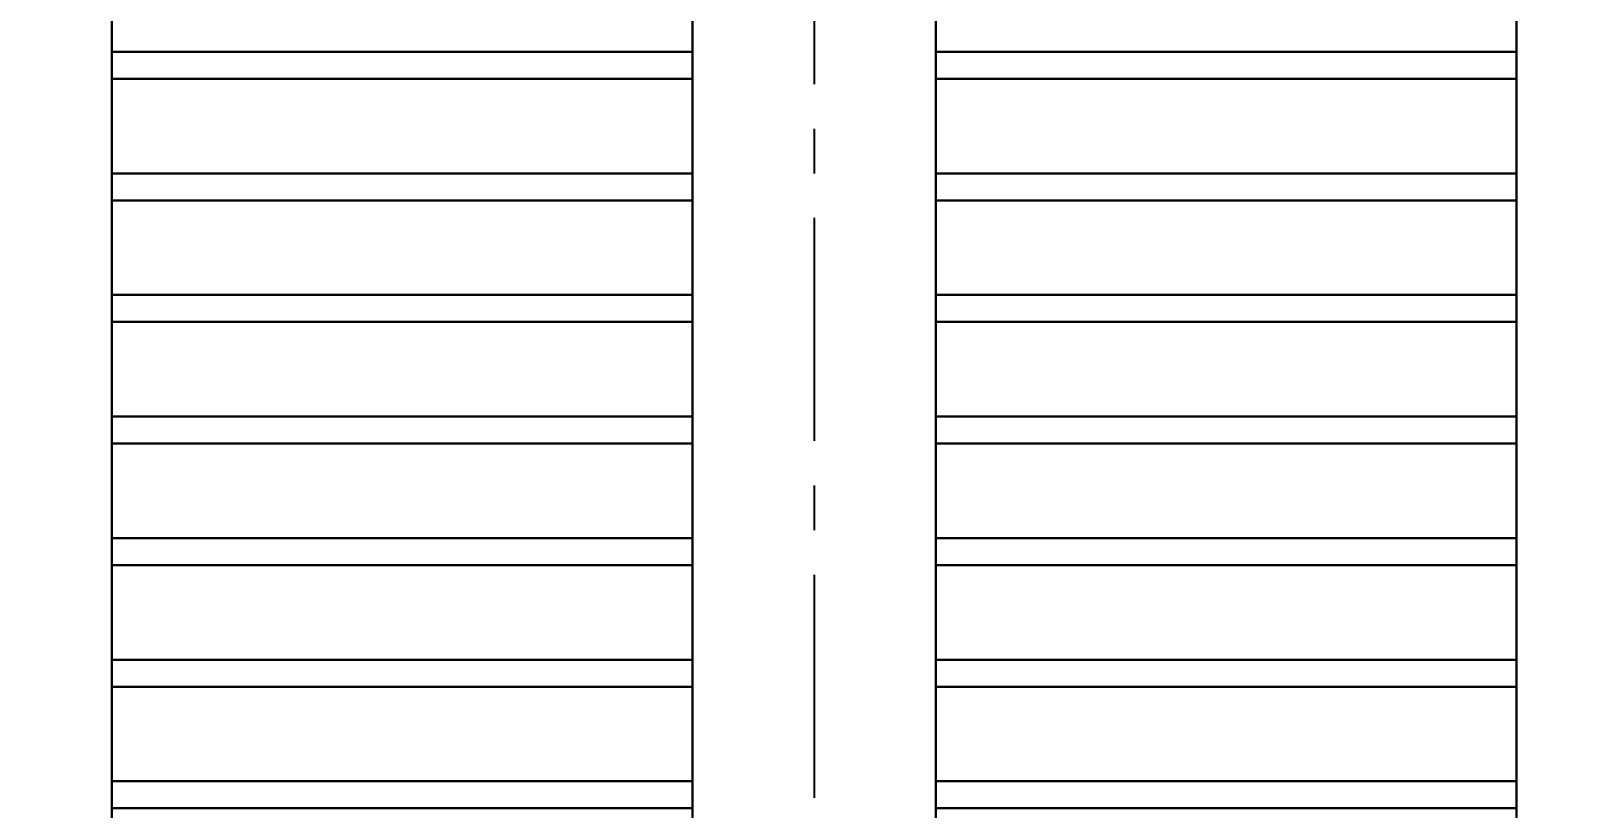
# Model space of a CAD drawing. Header units: millimetres. Extents: x 88585 to 99951, y -167251 to -159927.
# Drawn here: x 90457 to 91026, y -164081 to -163793 of the extents above; entities that cross this region are included whole.
import ezdxf

# ---------------------------------------------------------------- set-up
doc = ezdxf.new("R2010")
doc.units = ezdxf.units.MM
doc.header["$LTSCALE"] = 13
doc.linetypes.add('CENTERX2', pattern=[101.6, 63.5, -12.7, 12.7, -12.7])
doc.layers.add('1', color=4, linetype='Continuous')
doc.layers.add('标注、文本', color=3, linetype='Continuous', lineweight=25)
doc.styles.get("Standard").update_dxf_attribs({"font": 'gbenor.shx', "bigfont": 'gbcbig.shx'})
doc.dimstyles.new('1-15', dxfattribs={"dimscale": 14, "dimtxt": 3.5, "dimasz": 2, "dimexe": 1.5, "dimexo": 0.5, "dimgap": 0.5, "dimtad": 1, "dimtoh": 1, "dimdec": 1, "dimdsep": 46, "dimtxsty": 'Standard', "dimcen": 2.5, "dimclrd": 3, "dimclre": 3, "dimclrt": 3, "dimadec": 0, "dimazin": 2, "dimtfac": 1, "dimtdec": 1, "dimtmove": 0, "dimatfit": 2, "dimfxl": 1, "dimarcsym": 0})

# ---------------------------------------------------------------- blocks, each defined once
blk = doc.blocks.new('A$C43ED4F5E')
at = {"layer": '1', "color": 1, "linetype": 'CENTERX2', "lineweight": -3, "ltscale": 0.1}
blk.add_line((840, 991.39), (840, 0), dxfattribs=at)
blk.add_line((840, 991.39), (840, 0), dxfattribs=at)
blk.add_line((840, 991.39), (840, 0), dxfattribs=at)
blk.add_line((840, 991.39), (840, 0), dxfattribs=at)
at = {"layer": '1', "ltscale": 5}
for p, q in [((795, 33.71), (795, 948.71)), ((795, 33.71), (795, 948.71)), ((885, 33.71), (885, 948.71)), ((885, 33.71), (885, 948.71)), ((580, 103.71), (580, 923.71)), ((580, 103.71), (580, 923.71)), ((1100, 103.71), (1100, 923.71)), ((1100, 103.71), (1100, 923.71)), ((795, 788.71), (580, 788.71)), ((795, 788.71), (580, 788.71)), ((795, 788.71), (580, 788.71)), ((795, 788.71), (580, 788.71)), ((580, 788.71), (795, 788.71)), ((580, 788.71), (795, 788.71)), ((795, 788.71), (580, 788.71)), ((795, 788.71), (580, 788.71)), ((795, 788.71), (580, 788.71)), ((795, 788.71), (580, 788.71)), ((580, 788.71), (795, 788.71)), ((580, 788.71), (795, 788.71)), ((795, 788.71), (580, 788.71)), ((795, 788.71), (580, 788.71)), ((795, 788.71), (580, 788.71)), ((795, 788.71), (580, 788.71)), ((580, 788.71), (795, 788.71)), ((580, 788.71), (795, 788.71)), ((795, 788.71), (580, 788.71)), ((795, 788.71), (580, 788.71)), ((795, 788.71), (580, 788.71)), ((795, 788.71), (580, 788.71)), ((580, 788.71), (795, 788.71)), ((580, 788.71), (795, 788.71)), ((795, 788.71), (580, 788.71)), ((795, 788.71), (580, 788.71)), ((795, 788.71), (580, 788.71)), ((795, 788.71), (580, 788.71)), ((580, 788.71), (795, 788.71)), ((580, 788.71), (795, 788.71)), ((795, 788.71), (580, 788.71)), ((795, 788.71), (580, 788.71)), ((795, 788.71), (580, 788.71)), ((795, 788.71), (580, 788.71)), ((580, 788.71), (795, 788.71)), ((580, 788.71), (795, 788.71)), ((795, 788.71), (580, 788.71)), ((795, 788.71), (580, 788.71)), ((795, 788.71), (580, 788.71)), ((795, 788.71), (580, 788.71)), ((580, 788.71), (795, 788.71)), ((580, 788.71), (795, 788.71)), ((795, 788.71), (580, 788.71)), ((795, 788.71), (580, 788.71)), ((795, 788.71), (580, 788.71)), ((795, 788.71), (580, 788.71)), ((580, 788.71), (795, 788.71)), ((580, 788.71), (795, 788.71)), ((1100, 788.71), (885, 788.71)), ((1100, 788.71), (885, 788.71)), ((1100, 788.71), (885, 788.71)), ((1100, 788.71), (885, 788.71)), ((1100, 788.71), (885, 788.71)), ((1100, 788.71), (885, 788.71)), ((1100, 788.71), (885, 788.71)), ((1100, 788.71), (885, 788.71)), ((1100, 788.71), (885, 788.71)), ((1100, 788.71), (885, 788.71)), ((1100, 788.71), (885, 788.71)), ((1100, 788.71), (885, 788.71)), ((1100, 788.71), (885, 788.71)), ((1100, 788.71), (885, 788.71)), ((1100, 788.71), (885, 788.71)), ((1100, 788.71), (885, 788.71)), ((1100, 788.71), (885, 788.71)), ((1100, 788.71), (885, 788.71)), ((1100, 788.71), (885, 788.71)), ((1100, 788.71), (885, 788.71)), ((1100, 788.71), (885, 788.71)), ((1100, 788.71), (885, 788.71)), ((1100, 788.71), (885, 788.71)), ((1100, 788.71), (885, 788.71)), ((1100, 788.71), (885, 788.71)), ((1100, 788.71), (885, 788.71)), ((1100, 788.71), (885, 788.71)), ((1100, 788.71), (885, 788.71)), ((1100, 788.71), (885, 788.71)), ((1100, 788.71), (885, 788.71)), ((1100, 788.71), (885, 788.71)), ((1100, 788.71), (885, 788.71)), ((795, 778.71), (580, 778.71)), ((795, 778.71), (580, 778.71)), ((795, 778.71), (580, 778.71)), ((795, 778.71), (580, 778.71)), ((580, 778.71), (795, 778.71)), ((795, 778.71), (580, 778.71)), ((795, 778.71), (580, 778.71)), ((795, 778.71), (580, 778.71)), ((795, 778.71), (580, 778.71)), ((580, 778.71), (795, 778.71)), ((795, 778.71), (580, 778.71)), ((795, 778.71), (580, 778.71)), ((795, 778.71), (580, 778.71)), ((795, 778.71), (580, 778.71)), ((580, 778.71), (795, 778.71)), ((795, 778.71), (580, 778.71)), ((795, 778.71), (580, 778.71)), ((795, 778.71), (580, 778.71)), ((795, 778.71), (580, 778.71)), ((580, 778.71), (795, 778.71)), ((795, 778.71), (580, 778.71)), ((795, 778.71), (580, 778.71)), ((795, 778.71), (580, 778.71)), ((795, 778.71), (580, 778.71)), ((580, 778.71), (795, 778.71)), ((795, 778.71), (580, 778.71)), ((795, 778.71), (580, 778.71)), ((795, 778.71), (580, 778.71)), ((795, 778.71), (580, 778.71)), ((580, 778.71), (795, 778.71)), ((795, 778.71), (580, 778.71)), ((795, 778.71), (580, 778.71)), ((795, 778.71), (580, 778.71)), ((795, 778.71), (580, 778.71)), ((580, 778.71), (795, 778.71)), ((795, 778.71), (580, 778.71)), ((795, 778.71), (580, 778.71)), ((795, 778.71), (580, 778.71)), ((795, 778.71), (580, 778.71)), ((580, 778.71), (795, 778.71)), ((1100, 778.71), (885, 778.71)), ((1100, 778.71), (885, 778.71)), ((1100, 778.71), (885, 778.71)), ((1100, 778.71), (885, 778.71)), ((1100, 778.71), (885, 778.71)), ((1100, 778.71), (885, 778.71)), ((1100, 778.71), (885, 778.71)), ((1100, 778.71), (885, 778.71)), ((1100, 778.71), (885, 778.71)), ((1100, 778.71), (885, 778.71)), ((1100, 778.71), (885, 778.71)), ((1100, 778.71), (885, 778.71)), ((1100, 778.71), (885, 778.71)), ((1100, 778.71), (885, 778.71)), ((1100, 778.71), (885, 778.71)), ((1100, 778.71), (885, 778.71)), ((1100, 778.71), (885, 778.71)), ((1100, 778.71), (885, 778.71)), ((1100, 778.71), (885, 778.71)), ((1100, 778.71), (885, 778.71)), ((1100, 778.71), (885, 778.71)), ((1100, 778.71), (885, 778.71)), ((1100, 778.71), (885, 778.71)), ((1100, 778.71), (885, 778.71)), ((795, 743.71), (580, 743.71)), ((795, 743.71), (580, 743.71)), ((795, 743.71), (580, 743.71)), ((795, 743.71), (580, 743.71)), ((580, 743.71), (795, 743.71)), ((580, 743.71), (795, 743.71)), ((795, 743.71), (580, 743.71)), ((795, 743.71), (580, 743.71)), ((795, 743.71), (580, 743.71)), ((795, 743.71), (580, 743.71)), ((580, 743.71), (795, 743.71)), ((580, 743.71), (795, 743.71)), ((795, 743.71), (580, 743.71)), ((795, 743.71), (580, 743.71)), ((795, 743.71), (580, 743.71)), ((795, 743.71), (580, 743.71)), ((580, 743.71), (795, 743.71)), ((580, 743.71), (795, 743.71)), ((795, 743.71), (580, 743.71)), ((795, 743.71), (580, 743.71)), ((795, 743.71), (580, 743.71)), ((795, 743.71), (580, 743.71)), ((580, 743.71), (795, 743.71)), ((580, 743.71), (795, 743.71)), ((1100, 743.71), (885, 743.71)), ((1100, 743.71), (885, 743.71)), ((1100, 743.71), (885, 743.71)), ((1100, 743.71), (885, 743.71)), ((1100, 743.71), (885, 743.71)), ((1100, 743.71), (885, 743.71)), ((1100, 743.71), (885, 743.71)), ((1100, 743.71), (885, 743.71)), ((1100, 743.71), (885, 743.71)), ((1100, 743.71), (885, 743.71)), ((1100, 743.71), (885, 743.71)), ((1100, 743.71), (885, 743.71)), ((1100, 743.71), (885, 743.71)), ((1100, 743.71), (885, 743.71)), ((1100, 743.71), (885, 743.71)), ((1100, 743.71), (885, 743.71)), ((795, 733.71), (580, 733.71)), ((795, 733.71), (580, 733.71)), ((795, 733.71), (580, 733.71)), ((795, 733.71), (580, 733.71)), ((580, 733.71), (795, 733.71)), ((795, 733.71), (580, 733.71)), ((795, 733.71), (580, 733.71)), ((795, 733.71), (580, 733.71)), ((795, 733.71), (580, 733.71)), ((580, 733.71), (795, 733.71)), ((795, 733.71), (580, 733.71)), ((795, 733.71), (580, 733.71)), ((795, 733.71), (580, 733.71)), ((795, 733.71), (580, 733.71)), ((580, 733.71), (795, 733.71)), ((795, 733.71), (580, 733.71)), ((795, 733.71), (580, 733.71)), ((795, 733.71), (580, 733.71)), ((795, 733.71), (580, 733.71)), ((580, 733.71), (795, 733.71)), ((1100, 733.71), (885, 733.71)), ((1100, 733.71), (885, 733.71)), ((1100, 733.71), (885, 733.71)), ((1100, 733.71), (885, 733.71)), ((1100, 733.71), (885, 733.71)), ((1100, 733.71), (885, 733.71)), ((1100, 733.71), (885, 733.71)), ((1100, 733.71), (885, 733.71)), ((1100, 733.71), (885, 733.71)), ((1100, 733.71), (885, 733.71)), ((1100, 733.71), (885, 733.71)), ((1100, 733.71), (885, 733.71)), ((795, 698.71), (580, 698.71)), ((795, 698.71), (580, 698.71)), ((795, 698.71), (580, 698.71)), ((795, 698.71), (580, 698.71)), ((580, 698.71), (795, 698.71)), ((580, 698.71), (795, 698.71)), ((795, 698.71), (580, 698.71)), ((795, 698.71), (580, 698.71)), ((795, 698.71), (580, 698.71)), ((795, 698.71), (580, 698.71)), ((580, 698.71), (795, 698.71)), ((580, 698.71), (795, 698.71)), ((795, 698.71), (580, 698.71)), ((795, 698.71), (580, 698.71)), ((795, 698.71), (580, 698.71)), ((795, 698.71), (580, 698.71)), ((580, 698.71), (795, 698.71)), ((580, 698.71), (795, 698.71)), ((795, 698.71), (580, 698.71)), ((795, 698.71), (580, 698.71)), ((795, 698.71), (580, 698.71)), ((795, 698.71), (580, 698.71)), ((580, 698.71), (795, 698.71)), ((580, 698.71), (795, 698.71)), ((1100, 698.71), (885, 698.71)), ((1100, 698.71), (885, 698.71)), ((1100, 698.71), (885, 698.71)), ((1100, 698.71), (885, 698.71)), ((1100, 698.71), (885, 698.71)), ((1100, 698.71), (885, 698.71)), ((1100, 698.71), (885, 698.71)), ((1100, 698.71), (885, 698.71)), ((1100, 698.71), (885, 698.71)), ((1100, 698.71), (885, 698.71)), ((1100, 698.71), (885, 698.71)), ((1100, 698.71), (885, 698.71)), ((1100, 698.71), (885, 698.71)), ((1100, 698.71), (885, 698.71)), ((1100, 698.71), (885, 698.71)), ((1100, 698.71), (885, 698.71)), ((795, 688.71), (580, 688.71)), ((795, 688.71), (580, 688.71)), ((795, 688.71), (580, 688.71)), ((795, 688.71), (580, 688.71)), ((580, 688.71), (795, 688.71)), ((795, 688.71), (580, 688.71)), ((795, 688.71), (580, 688.71)), ((795, 688.71), (580, 688.71)), ((795, 688.71), (580, 688.71)), ((580, 688.71), (795, 688.71)), ((795, 688.71), (580, 688.71)), ((795, 688.71), (580, 688.71)), ((795, 688.71), (580, 688.71)), ((795, 688.71), (580, 688.71)), ((580, 688.71), (795, 688.71)), ((795, 688.71), (580, 688.71)), ((795, 688.71), (580, 688.71)), ((795, 688.71), (580, 688.71)), ((795, 688.71), (580, 688.71)), ((580, 688.71), (795, 688.71)), ((1100, 688.71), (885, 688.71)), ((1100, 688.71), (885, 688.71)), ((1100, 688.71), (885, 688.71)), ((1100, 688.71), (885, 688.71)), ((1100, 688.71), (885, 688.71)), ((1100, 688.71), (885, 688.71)), ((1100, 688.71), (885, 688.71)), ((1100, 688.71), (885, 688.71)), ((1100, 688.71), (885, 688.71)), ((1100, 688.71), (885, 688.71)), ((1100, 688.71), (885, 688.71)), ((1100, 688.71), (885, 688.71)), ((795, 653.71), (580, 653.71)), ((795, 653.71), (580, 653.71)), ((795, 653.71), (580, 653.71)), ((795, 653.71), (580, 653.71)), ((580, 653.71), (795, 653.71)), ((580, 653.71), (795, 653.71)), ((795, 653.71), (580, 653.71)), ((795, 653.71), (580, 653.71)), ((795, 653.71), (580, 653.71)), ((795, 653.71), (580, 653.71)), ((580, 653.71), (795, 653.71)), ((580, 653.71), (795, 653.71)), ((795, 653.71), (580, 653.71)), ((795, 653.71), (580, 653.71)), ((795, 653.71), (580, 653.71)), ((795, 653.71), (580, 653.71)), ((580, 653.71), (795, 653.71)), ((580, 653.71), (795, 653.71)), ((795, 653.71), (580, 653.71)), ((795, 653.71), (580, 653.71)), ((795, 653.71), (580, 653.71)), ((795, 653.71), (580, 653.71)), ((580, 653.71), (795, 653.71)), ((580, 653.71), (795, 653.71)), ((1100, 653.71), (885, 653.71)), ((1100, 653.71), (885, 653.71)), ((1100, 653.71), (885, 653.71)), ((1100, 653.71), (885, 653.71)), ((1100, 653.71), (885, 653.71)), ((1100, 653.71), (885, 653.71)), ((1100, 653.71), (885, 653.71)), ((1100, 653.71), (885, 653.71)), ((1100, 653.71), (885, 653.71)), ((1100, 653.71), (885, 653.71)), ((1100, 653.71), (885, 653.71)), ((1100, 653.71), (885, 653.71)), ((1100, 653.71), (885, 653.71)), ((1100, 653.71), (885, 653.71)), ((1100, 653.71), (885, 653.71)), ((1100, 653.71), (885, 653.71)), ((795, 643.71), (580, 643.71)), ((795, 643.71), (580, 643.71)), ((795, 643.71), (580, 643.71)), ((795, 643.71), (580, 643.71)), ((580, 643.71), (795, 643.71)), ((795, 643.71), (580, 643.71)), ((795, 643.71), (580, 643.71)), ((795, 643.71), (580, 643.71)), ((795, 643.71), (580, 643.71)), ((580, 643.71), (795, 643.71)), ((795, 643.71), (580, 643.71)), ((795, 643.71), (580, 643.71)), ((795, 643.71), (580, 643.71)), ((795, 643.71), (580, 643.71)), ((580, 643.71), (795, 643.71)), ((795, 643.71), (580, 643.71)), ((795, 643.71), (580, 643.71)), ((795, 643.71), (580, 643.71)), ((795, 643.71), (580, 643.71)), ((580, 643.71), (795, 643.71)), ((1100, 643.71), (885, 643.71)), ((1100, 643.71), (885, 643.71)), ((1100, 643.71), (885, 643.71)), ((1100, 643.71), (885, 643.71)), ((1100, 643.71), (885, 643.71)), ((1100, 643.71), (885, 643.71)), ((1100, 643.71), (885, 643.71)), ((1100, 643.71), (885, 643.71)), ((1100, 643.71), (885, 643.71)), ((1100, 643.71), (885, 643.71)), ((1100, 643.71), (885, 643.71)), ((1100, 643.71), (885, 643.71)), ((795, 608.71), (580, 608.71)), ((795, 608.71), (580, 608.71)), ((795, 608.71), (580, 608.71)), ((795, 608.71), (580, 608.71)), ((580, 608.71), (795, 608.71)), ((580, 608.71), (795, 608.71)), ((795, 608.71), (580, 608.71)), ((795, 608.71), (580, 608.71)), ((795, 608.71), (580, 608.71)), ((795, 608.71), (580, 608.71)), ((580, 608.71), (795, 608.71)), ((580, 608.71), (795, 608.71)), ((795, 608.71), (580, 608.71)), ((795, 608.71), (580, 608.71)), ((795, 608.71), (580, 608.71)), ((795, 608.71), (580, 608.71)), ((580, 608.71), (795, 608.71)), ((580, 608.71), (795, 608.71)), ((795, 608.71), (580, 608.71)), ((795, 608.71), (580, 608.71)), ((795, 608.71), (580, 608.71)), ((795, 608.71), (580, 608.71)), ((580, 608.71), (795, 608.71)), ((580, 608.71), (795, 608.71)), ((1100, 608.71), (885, 608.71)), ((1100, 608.71), (885, 608.71)), ((1100, 608.71), (885, 608.71)), ((1100, 608.71), (885, 608.71)), ((1100, 608.71), (885, 608.71)), ((1100, 608.71), (885, 608.71)), ((1100, 608.71), (885, 608.71)), ((1100, 608.71), (885, 608.71)), ((1100, 608.71), (885, 608.71)), ((1100, 608.71), (885, 608.71)), ((1100, 608.71), (885, 608.71)), ((1100, 608.71), (885, 608.71)), ((1100, 608.71), (885, 608.71)), ((1100, 608.71), (885, 608.71)), ((1100, 608.71), (885, 608.71)), ((1100, 608.71), (885, 608.71)), ((795, 598.71), (580, 598.71)), ((795, 598.71), (580, 598.71)), ((795, 598.71), (580, 598.71)), ((795, 598.71), (580, 598.71)), ((580, 598.71), (795, 598.71)), ((795, 598.71), (580, 598.71)), ((795, 598.71), (580, 598.71)), ((795, 598.71), (580, 598.71)), ((795, 598.71), (580, 598.71)), ((580, 598.71), (795, 598.71)), ((795, 598.71), (580, 598.71)), ((795, 598.71), (580, 598.71)), ((795, 598.71), (580, 598.71)), ((795, 598.71), (580, 598.71)), ((580, 598.71), (795, 598.71)), ((795, 598.71), (580, 598.71)), ((795, 598.71), (580, 598.71)), ((795, 598.71), (580, 598.71)), ((795, 598.71), (580, 598.71)), ((580, 598.71), (795, 598.71)), ((1100, 598.71), (885, 598.71)), ((1100, 598.71), (885, 598.71)), ((1100, 598.71), (885, 598.71)), ((1100, 598.71), (885, 598.71)), ((1100, 598.71), (885, 598.71)), ((1100, 598.71), (885, 598.71)), ((1100, 598.71), (885, 598.71)), ((1100, 598.71), (885, 598.71)), ((1100, 598.71), (885, 598.71)), ((1100, 598.71), (885, 598.71)), ((1100, 598.71), (885, 598.71)), ((1100, 598.71), (885, 598.71)), ((795, 563.71), (580, 563.71)), ((795, 563.71), (580, 563.71)), ((795, 563.71), (580, 563.71)), ((795, 563.71), (580, 563.71)), ((580, 563.71), (795, 563.71)), ((580, 563.71), (795, 563.71)), ((795, 563.71), (580, 563.71)), ((795, 563.71), (580, 563.71)), ((795, 563.71), (580, 563.71)), ((795, 563.71), (580, 563.71)), ((580, 563.71), (795, 563.71)), ((580, 563.71), (795, 563.71)), ((795, 563.71), (580, 563.71)), ((795, 563.71), (580, 563.71)), ((795, 563.71), (580, 563.71)), ((795, 563.71), (580, 563.71)), ((580, 563.71), (795, 563.71)), ((580, 563.71), (795, 563.71)), ((795, 563.71), (580, 563.71)), ((795, 563.71), (580, 563.71)), ((795, 563.71), (580, 563.71)), ((795, 563.71), (580, 563.71)), ((580, 563.71), (795, 563.71)), ((580, 563.71), (795, 563.71)), ((1100, 563.71), (885, 563.71)), ((1100, 563.71), (885, 563.71)), ((1100, 563.71), (885, 563.71)), ((1100, 563.71), (885, 563.71)), ((1100, 563.71), (885, 563.71)), ((1100, 563.71), (885, 563.71)), ((1100, 563.71), (885, 563.71)), ((1100, 563.71), (885, 563.71)), ((1100, 563.71), (885, 563.71)), ((1100, 563.71), (885, 563.71)), ((1100, 563.71), (885, 563.71)), ((1100, 563.71), (885, 563.71)), ((1100, 563.71), (885, 563.71)), ((1100, 563.71), (885, 563.71)), ((1100, 563.71), (885, 563.71)), ((1100, 563.71), (885, 563.71)), ((795, 553.71), (580, 553.71)), ((795, 553.71), (580, 553.71)), ((795, 553.71), (580, 553.71)), ((795, 553.71), (580, 553.71)), ((580, 553.71), (795, 553.71)), ((795, 553.71), (580, 553.71)), ((795, 553.71), (580, 553.71)), ((795, 553.71), (580, 553.71)), ((795, 553.71), (580, 553.71)), ((580, 553.71), (795, 553.71)), ((795, 553.71), (580, 553.71)), ((795, 553.71), (580, 553.71)), ((795, 553.71), (580, 553.71)), ((795, 553.71), (580, 553.71)), ((580, 553.71), (795, 553.71)), ((795, 553.71), (580, 553.71)), ((795, 553.71), (580, 553.71)), ((795, 553.71), (580, 553.71)), ((795, 553.71), (580, 553.71)), ((580, 553.71), (795, 553.71)), ((1100, 553.71), (885, 553.71)), ((1100, 553.71), (885, 553.71)), ((1100, 553.71), (885, 553.71)), ((1100, 553.71), (885, 553.71)), ((1100, 553.71), (885, 553.71)), ((1100, 553.71), (885, 553.71)), ((1100, 553.71), (885, 553.71)), ((1100, 553.71), (885, 553.71)), ((1100, 553.71), (885, 553.71)), ((1100, 553.71), (885, 553.71)), ((1100, 553.71), (885, 553.71)), ((1100, 553.71), (885, 553.71)), ((795, 518.71), (580, 518.71)), ((795, 518.71), (580, 518.71)), ((795, 518.71), (580, 518.71)), ((795, 518.71), (580, 518.71)), ((1100, 518.71), (885, 518.71)), ((1100, 518.71), (885, 518.71)), ((795, 508.71), (580, 508.71)), ((795, 508.71), (580, 508.71)), ((1100, 508.71), (885, 508.71))]:
    blk.add_line(p, q, dxfattribs=at)
at = {"layer": '标注、文本', "color": 4, "lineweight": 30}
for p, q in [((795, 33.71), (795, 948.71)), ((795, 33.71), (795, 948.71)), ((885, 33.71), (885, 948.71)), ((885, 33.71), (885, 948.71)), ((580, 103.71), (580, 923.71)), ((580, 103.71), (580, 923.71)), ((1100, 103.71), (1100, 923.71)), ((1100, 103.71), (1100, 923.71)), ((795, 788.71), (580, 788.71)), ((795, 788.71), (580, 788.71)), ((795, 788.71), (580, 788.71)), ((795, 788.71), (580, 788.71)), ((580, 788.71), (795, 788.71)), ((580, 788.71), (795, 788.71)), ((795, 788.71), (580, 788.71)), ((795, 788.71), (580, 788.71)), ((795, 788.71), (580, 788.71)), ((795, 788.71), (580, 788.71)), ((580, 788.71), (795, 788.71)), ((580, 788.71), (795, 788.71)), ((795, 788.71), (580, 788.71)), ((795, 788.71), (580, 788.71)), ((795, 788.71), (580, 788.71)), ((795, 788.71), (580, 788.71)), ((580, 788.71), (795, 788.71)), ((580, 788.71), (795, 788.71)), ((795, 788.71), (580, 788.71)), ((795, 788.71), (580, 788.71)), ((795, 788.71), (580, 788.71)), ((795, 788.71), (580, 788.71)), ((580, 788.71), (795, 788.71)), ((580, 788.71), (795, 788.71)), ((795, 788.71), (580, 788.71)), ((795, 788.71), (580, 788.71)), ((795, 788.71), (580, 788.71)), ((795, 788.71), (580, 788.71)), ((580, 788.71), (795, 788.71)), ((580, 788.71), (795, 788.71)), ((795, 788.71), (580, 788.71)), ((795, 788.71), (580, 788.71)), ((795, 788.71), (580, 788.71)), ((795, 788.71), (580, 788.71)), ((580, 788.71), (795, 788.71)), ((580, 788.71), (795, 788.71)), ((795, 788.71), (580, 788.71)), ((795, 788.71), (580, 788.71)), ((795, 788.71), (580, 788.71)), ((795, 788.71), (580, 788.71)), ((580, 788.71), (795, 788.71)), ((580, 788.71), (795, 788.71)), ((795, 788.71), (580, 788.71)), ((795, 788.71), (580, 788.71)), ((795, 788.71), (580, 788.71)), ((795, 788.71), (580, 788.71)), ((580, 788.71), (795, 788.71)), ((580, 788.71), (795, 788.71)), ((1100, 788.71), (885, 788.71)), ((1100, 788.71), (885, 788.71)), ((1100, 788.71), (885, 788.71)), ((1100, 788.71), (885, 788.71)), ((1100, 788.71), (885, 788.71)), ((1100, 788.71), (885, 788.71)), ((1100, 788.71), (885, 788.71)), ((1100, 788.71), (885, 788.71)), ((1100, 788.71), (885, 788.71)), ((1100, 788.71), (885, 788.71)), ((1100, 788.71), (885, 788.71)), ((1100, 788.71), (885, 788.71)), ((1100, 788.71), (885, 788.71)), ((1100, 788.71), (885, 788.71)), ((1100, 788.71), (885, 788.71)), ((1100, 788.71), (885, 788.71)), ((1100, 788.71), (885, 788.71)), ((1100, 788.71), (885, 788.71)), ((1100, 788.71), (885, 788.71)), ((1100, 788.71), (885, 788.71)), ((1100, 788.71), (885, 788.71)), ((1100, 788.71), (885, 788.71)), ((1100, 788.71), (885, 788.71)), ((1100, 788.71), (885, 788.71)), ((1100, 788.71), (885, 788.71)), ((1100, 788.71), (885, 788.71)), ((1100, 788.71), (885, 788.71)), ((1100, 788.71), (885, 788.71)), ((1100, 788.71), (885, 788.71)), ((1100, 788.71), (885, 788.71)), ((1100, 788.71), (885, 788.71)), ((1100, 788.71), (885, 788.71)), ((795, 778.71), (580, 778.71)), ((795, 778.71), (580, 778.71)), ((795, 778.71), (580, 778.71)), ((795, 778.71), (580, 778.71)), ((580, 778.71), (795, 778.71)), ((795, 778.71), (580, 778.71)), ((795, 778.71), (580, 778.71)), ((795, 778.71), (580, 778.71)), ((795, 778.71), (580, 778.71)), ((580, 778.71), (795, 778.71)), ((795, 778.71), (580, 778.71)), ((795, 778.71), (580, 778.71)), ((795, 778.71), (580, 778.71)), ((795, 778.71), (580, 778.71)), ((580, 778.71), (795, 778.71)), ((795, 778.71), (580, 778.71)), ((795, 778.71), (580, 778.71)), ((795, 778.71), (580, 778.71)), ((795, 778.71), (580, 778.71)), ((580, 778.71), (795, 778.71)), ((795, 778.71), (580, 778.71)), ((795, 778.71), (580, 778.71)), ((795, 778.71), (580, 778.71)), ((795, 778.71), (580, 778.71)), ((580, 778.71), (795, 778.71)), ((795, 778.71), (580, 778.71)), ((795, 778.71), (580, 778.71)), ((795, 778.71), (580, 778.71)), ((795, 778.71), (580, 778.71)), ((580, 778.71), (795, 778.71)), ((795, 778.71), (580, 778.71)), ((795, 778.71), (580, 778.71)), ((795, 778.71), (580, 778.71)), ((795, 778.71), (580, 778.71)), ((580, 778.71), (795, 778.71)), ((795, 778.71), (580, 778.71)), ((795, 778.71), (580, 778.71)), ((795, 778.71), (580, 778.71)), ((795, 778.71), (580, 778.71)), ((580, 778.71), (795, 778.71)), ((1100, 778.71), (885, 778.71)), ((1100, 778.71), (885, 778.71)), ((1100, 778.71), (885, 778.71)), ((1100, 778.71), (885, 778.71)), ((1100, 778.71), (885, 778.71)), ((1100, 778.71), (885, 778.71)), ((1100, 778.71), (885, 778.71)), ((1100, 778.71), (885, 778.71)), ((1100, 778.71), (885, 778.71)), ((1100, 778.71), (885, 778.71)), ((1100, 778.71), (885, 778.71)), ((1100, 778.71), (885, 778.71)), ((1100, 778.71), (885, 778.71)), ((1100, 778.71), (885, 778.71)), ((1100, 778.71), (885, 778.71)), ((1100, 778.71), (885, 778.71)), ((1100, 778.71), (885, 778.71)), ((1100, 778.71), (885, 778.71)), ((1100, 778.71), (885, 778.71)), ((1100, 778.71), (885, 778.71)), ((1100, 778.71), (885, 778.71)), ((1100, 778.71), (885, 778.71)), ((1100, 778.71), (885, 778.71)), ((1100, 778.71), (885, 778.71)), ((795, 743.71), (580, 743.71)), ((795, 743.71), (580, 743.71)), ((795, 743.71), (580, 743.71)), ((795, 743.71), (580, 743.71)), ((580, 743.71), (795, 743.71)), ((580, 743.71), (795, 743.71)), ((795, 743.71), (580, 743.71)), ((795, 743.71), (580, 743.71)), ((795, 743.71), (580, 743.71)), ((795, 743.71), (580, 743.71)), ((580, 743.71), (795, 743.71)), ((580, 743.71), (795, 743.71)), ((795, 743.71), (580, 743.71)), ((795, 743.71), (580, 743.71)), ((795, 743.71), (580, 743.71)), ((795, 743.71), (580, 743.71)), ((580, 743.71), (795, 743.71)), ((580, 743.71), (795, 743.71)), ((795, 743.71), (580, 743.71)), ((795, 743.71), (580, 743.71)), ((795, 743.71), (580, 743.71)), ((795, 743.71), (580, 743.71)), ((580, 743.71), (795, 743.71)), ((580, 743.71), (795, 743.71)), ((1100, 743.71), (885, 743.71)), ((1100, 743.71), (885, 743.71)), ((1100, 743.71), (885, 743.71)), ((1100, 743.71), (885, 743.71)), ((1100, 743.71), (885, 743.71)), ((1100, 743.71), (885, 743.71)), ((1100, 743.71), (885, 743.71)), ((1100, 743.71), (885, 743.71)), ((1100, 743.71), (885, 743.71)), ((1100, 743.71), (885, 743.71)), ((1100, 743.71), (885, 743.71)), ((1100, 743.71), (885, 743.71)), ((1100, 743.71), (885, 743.71)), ((1100, 743.71), (885, 743.71)), ((1100, 743.71), (885, 743.71)), ((1100, 743.71), (885, 743.71)), ((795, 733.71), (580, 733.71)), ((795, 733.71), (580, 733.71)), ((795, 733.71), (580, 733.71)), ((795, 733.71), (580, 733.71)), ((580, 733.71), (795, 733.71)), ((795, 733.71), (580, 733.71)), ((795, 733.71), (580, 733.71)), ((795, 733.71), (580, 733.71)), ((795, 733.71), (580, 733.71)), ((580, 733.71), (795, 733.71)), ((795, 733.71), (580, 733.71)), ((795, 733.71), (580, 733.71)), ((795, 733.71), (580, 733.71)), ((795, 733.71), (580, 733.71)), ((580, 733.71), (795, 733.71)), ((795, 733.71), (580, 733.71)), ((795, 733.71), (580, 733.71)), ((795, 733.71), (580, 733.71)), ((795, 733.71), (580, 733.71)), ((580, 733.71), (795, 733.71)), ((1100, 733.71), (885, 733.71)), ((1100, 733.71), (885, 733.71)), ((1100, 733.71), (885, 733.71)), ((1100, 733.71), (885, 733.71)), ((1100, 733.71), (885, 733.71)), ((1100, 733.71), (885, 733.71)), ((1100, 733.71), (885, 733.71)), ((1100, 733.71), (885, 733.71)), ((1100, 733.71), (885, 733.71)), ((1100, 733.71), (885, 733.71)), ((1100, 733.71), (885, 733.71)), ((1100, 733.71), (885, 733.71)), ((795, 698.71), (580, 698.71)), ((795, 698.71), (580, 698.71)), ((795, 698.71), (580, 698.71)), ((795, 698.71), (580, 698.71)), ((580, 698.71), (795, 698.71)), ((580, 698.71), (795, 698.71)), ((795, 698.71), (580, 698.71)), ((795, 698.71), (580, 698.71)), ((795, 698.71), (580, 698.71)), ((795, 698.71), (580, 698.71)), ((580, 698.71), (795, 698.71)), ((580, 698.71), (795, 698.71)), ((795, 698.71), (580, 698.71)), ((795, 698.71), (580, 698.71)), ((795, 698.71), (580, 698.71)), ((795, 698.71), (580, 698.71)), ((580, 698.71), (795, 698.71)), ((580, 698.71), (795, 698.71)), ((795, 698.71), (580, 698.71)), ((795, 698.71), (580, 698.71)), ((795, 698.71), (580, 698.71)), ((795, 698.71), (580, 698.71)), ((580, 698.71), (795, 698.71)), ((580, 698.71), (795, 698.71)), ((1100, 698.71), (885, 698.71)), ((1100, 698.71), (885, 698.71)), ((1100, 698.71), (885, 698.71)), ((1100, 698.71), (885, 698.71)), ((1100, 698.71), (885, 698.71)), ((1100, 698.71), (885, 698.71)), ((1100, 698.71), (885, 698.71)), ((1100, 698.71), (885, 698.71)), ((1100, 698.71), (885, 698.71)), ((1100, 698.71), (885, 698.71)), ((1100, 698.71), (885, 698.71)), ((1100, 698.71), (885, 698.71)), ((1100, 698.71), (885, 698.71)), ((1100, 698.71), (885, 698.71)), ((1100, 698.71), (885, 698.71)), ((1100, 698.71), (885, 698.71)), ((795, 688.71), (580, 688.71)), ((795, 688.71), (580, 688.71)), ((795, 688.71), (580, 688.71)), ((795, 688.71), (580, 688.71)), ((580, 688.71), (795, 688.71)), ((795, 688.71), (580, 688.71)), ((795, 688.71), (580, 688.71)), ((795, 688.71), (580, 688.71)), ((795, 688.71), (580, 688.71)), ((580, 688.71), (795, 688.71)), ((795, 688.71), (580, 688.71)), ((795, 688.71), (580, 688.71)), ((795, 688.71), (580, 688.71)), ((795, 688.71), (580, 688.71)), ((580, 688.71), (795, 688.71)), ((795, 688.71), (580, 688.71)), ((795, 688.71), (580, 688.71)), ((795, 688.71), (580, 688.71)), ((795, 688.71), (580, 688.71)), ((580, 688.71), (795, 688.71)), ((1100, 688.71), (885, 688.71)), ((1100, 688.71), (885, 688.71)), ((1100, 688.71), (885, 688.71)), ((1100, 688.71), (885, 688.71)), ((1100, 688.71), (885, 688.71)), ((1100, 688.71), (885, 688.71)), ((1100, 688.71), (885, 688.71)), ((1100, 688.71), (885, 688.71)), ((1100, 688.71), (885, 688.71)), ((1100, 688.71), (885, 688.71)), ((1100, 688.71), (885, 688.71)), ((1100, 688.71), (885, 688.71)), ((795, 653.71), (580, 653.71)), ((795, 653.71), (580, 653.71)), ((795, 653.71), (580, 653.71)), ((795, 653.71), (580, 653.71)), ((580, 653.71), (795, 653.71)), ((580, 653.71), (795, 653.71)), ((795, 653.71), (580, 653.71)), ((795, 653.71), (580, 653.71)), ((795, 653.71), (580, 653.71)), ((795, 653.71), (580, 653.71)), ((580, 653.71), (795, 653.71)), ((580, 653.71), (795, 653.71)), ((795, 653.71), (580, 653.71)), ((795, 653.71), (580, 653.71)), ((795, 653.71), (580, 653.71)), ((795, 653.71), (580, 653.71)), ((580, 653.71), (795, 653.71)), ((580, 653.71), (795, 653.71)), ((795, 653.71), (580, 653.71)), ((795, 653.71), (580, 653.71)), ((795, 653.71), (580, 653.71)), ((795, 653.71), (580, 653.71)), ((580, 653.71), (795, 653.71)), ((580, 653.71), (795, 653.71)), ((1100, 653.71), (885, 653.71)), ((1100, 653.71), (885, 653.71)), ((1100, 653.71), (885, 653.71)), ((1100, 653.71), (885, 653.71)), ((1100, 653.71), (885, 653.71)), ((1100, 653.71), (885, 653.71)), ((1100, 653.71), (885, 653.71)), ((1100, 653.71), (885, 653.71)), ((1100, 653.71), (885, 653.71)), ((1100, 653.71), (885, 653.71)), ((1100, 653.71), (885, 653.71)), ((1100, 653.71), (885, 653.71)), ((1100, 653.71), (885, 653.71)), ((1100, 653.71), (885, 653.71)), ((1100, 653.71), (885, 653.71)), ((1100, 653.71), (885, 653.71)), ((795, 643.71), (580, 643.71)), ((795, 643.71), (580, 643.71)), ((795, 643.71), (580, 643.71)), ((795, 643.71), (580, 643.71)), ((580, 643.71), (795, 643.71)), ((795, 643.71), (580, 643.71)), ((795, 643.71), (580, 643.71)), ((795, 643.71), (580, 643.71)), ((795, 643.71), (580, 643.71)), ((580, 643.71), (795, 643.71)), ((795, 643.71), (580, 643.71)), ((795, 643.71), (580, 643.71)), ((795, 643.71), (580, 643.71)), ((795, 643.71), (580, 643.71)), ((580, 643.71), (795, 643.71)), ((795, 643.71), (580, 643.71)), ((795, 643.71), (580, 643.71)), ((795, 643.71), (580, 643.71)), ((795, 643.71), (580, 643.71)), ((580, 643.71), (795, 643.71)), ((1100, 643.71), (885, 643.71)), ((1100, 643.71), (885, 643.71)), ((1100, 643.71), (885, 643.71)), ((1100, 643.71), (885, 643.71)), ((1100, 643.71), (885, 643.71)), ((1100, 643.71), (885, 643.71)), ((1100, 643.71), (885, 643.71)), ((1100, 643.71), (885, 643.71)), ((1100, 643.71), (885, 643.71)), ((1100, 643.71), (885, 643.71)), ((1100, 643.71), (885, 643.71)), ((1100, 643.71), (885, 643.71)), ((795, 608.71), (580, 608.71)), ((795, 608.71), (580, 608.71)), ((795, 608.71), (580, 608.71)), ((795, 608.71), (580, 608.71)), ((580, 608.71), (795, 608.71)), ((580, 608.71), (795, 608.71)), ((795, 608.71), (580, 608.71)), ((795, 608.71), (580, 608.71)), ((795, 608.71), (580, 608.71)), ((795, 608.71), (580, 608.71)), ((580, 608.71), (795, 608.71)), ((580, 608.71), (795, 608.71)), ((795, 608.71), (580, 608.71)), ((795, 608.71), (580, 608.71)), ((795, 608.71), (580, 608.71)), ((795, 608.71), (580, 608.71)), ((580, 608.71), (795, 608.71)), ((580, 608.71), (795, 608.71)), ((795, 608.71), (580, 608.71)), ((795, 608.71), (580, 608.71)), ((795, 608.71), (580, 608.71)), ((795, 608.71), (580, 608.71)), ((580, 608.71), (795, 608.71)), ((580, 608.71), (795, 608.71)), ((1100, 608.71), (885, 608.71)), ((1100, 608.71), (885, 608.71)), ((1100, 608.71), (885, 608.71)), ((1100, 608.71), (885, 608.71)), ((1100, 608.71), (885, 608.71)), ((1100, 608.71), (885, 608.71)), ((1100, 608.71), (885, 608.71)), ((1100, 608.71), (885, 608.71)), ((1100, 608.71), (885, 608.71)), ((1100, 608.71), (885, 608.71)), ((1100, 608.71), (885, 608.71)), ((1100, 608.71), (885, 608.71)), ((1100, 608.71), (885, 608.71)), ((1100, 608.71), (885, 608.71)), ((1100, 608.71), (885, 608.71)), ((1100, 608.71), (885, 608.71)), ((795, 598.71), (580, 598.71)), ((795, 598.71), (580, 598.71)), ((795, 598.71), (580, 598.71)), ((795, 598.71), (580, 598.71)), ((580, 598.71), (795, 598.71)), ((795, 598.71), (580, 598.71)), ((795, 598.71), (580, 598.71)), ((795, 598.71), (580, 598.71)), ((795, 598.71), (580, 598.71)), ((580, 598.71), (795, 598.71)), ((795, 598.71), (580, 598.71)), ((795, 598.71), (580, 598.71)), ((795, 598.71), (580, 598.71)), ((795, 598.71), (580, 598.71)), ((580, 598.71), (795, 598.71)), ((795, 598.71), (580, 598.71)), ((795, 598.71), (580, 598.71)), ((795, 598.71), (580, 598.71)), ((795, 598.71), (580, 598.71)), ((580, 598.71), (795, 598.71)), ((1100, 598.71), (885, 598.71)), ((1100, 598.71), (885, 598.71)), ((1100, 598.71), (885, 598.71)), ((1100, 598.71), (885, 598.71)), ((1100, 598.71), (885, 598.71)), ((1100, 598.71), (885, 598.71)), ((1100, 598.71), (885, 598.71)), ((1100, 598.71), (885, 598.71)), ((1100, 598.71), (885, 598.71)), ((1100, 598.71), (885, 598.71)), ((1100, 598.71), (885, 598.71)), ((1100, 598.71), (885, 598.71)), ((795, 563.71), (580, 563.71)), ((795, 563.71), (580, 563.71)), ((795, 563.71), (580, 563.71)), ((795, 563.71), (580, 563.71)), ((580, 563.71), (795, 563.71)), ((580, 563.71), (795, 563.71)), ((795, 563.71), (580, 563.71)), ((795, 563.71), (580, 563.71)), ((795, 563.71), (580, 563.71)), ((795, 563.71), (580, 563.71)), ((580, 563.71), (795, 563.71)), ((580, 563.71), (795, 563.71)), ((795, 563.71), (580, 563.71)), ((795, 563.71), (580, 563.71)), ((795, 563.71), (580, 563.71)), ((795, 563.71), (580, 563.71)), ((580, 563.71), (795, 563.71)), ((580, 563.71), (795, 563.71)), ((795, 563.71), (580, 563.71)), ((795, 563.71), (580, 563.71)), ((795, 563.71), (580, 563.71)), ((795, 563.71), (580, 563.71)), ((580, 563.71), (795, 563.71)), ((580, 563.71), (795, 563.71)), ((1100, 563.71), (885, 563.71)), ((1100, 563.71), (885, 563.71)), ((1100, 563.71), (885, 563.71)), ((1100, 563.71), (885, 563.71)), ((1100, 563.71), (885, 563.71)), ((1100, 563.71), (885, 563.71)), ((1100, 563.71), (885, 563.71)), ((1100, 563.71), (885, 563.71)), ((1100, 563.71), (885, 563.71)), ((1100, 563.71), (885, 563.71)), ((1100, 563.71), (885, 563.71)), ((1100, 563.71), (885, 563.71)), ((1100, 563.71), (885, 563.71)), ((1100, 563.71), (885, 563.71)), ((1100, 563.71), (885, 563.71)), ((1100, 563.71), (885, 563.71)), ((795, 553.71), (580, 553.71)), ((795, 553.71), (580, 553.71)), ((795, 553.71), (580, 553.71)), ((795, 553.71), (580, 553.71)), ((580, 553.71), (795, 553.71)), ((795, 553.71), (580, 553.71)), ((795, 553.71), (580, 553.71)), ((795, 553.71), (580, 553.71)), ((795, 553.71), (580, 553.71)), ((580, 553.71), (795, 553.71)), ((795, 553.71), (580, 553.71)), ((795, 553.71), (580, 553.71)), ((795, 553.71), (580, 553.71)), ((795, 553.71), (580, 553.71)), ((580, 553.71), (795, 553.71)), ((795, 553.71), (580, 553.71)), ((795, 553.71), (580, 553.71)), ((795, 553.71), (580, 553.71)), ((795, 553.71), (580, 553.71)), ((580, 553.71), (795, 553.71)), ((1100, 553.71), (885, 553.71)), ((1100, 553.71), (885, 553.71)), ((1100, 553.71), (885, 553.71)), ((1100, 553.71), (885, 553.71)), ((1100, 553.71), (885, 553.71)), ((1100, 553.71), (885, 553.71)), ((1100, 553.71), (885, 553.71)), ((1100, 553.71), (885, 553.71)), ((1100, 553.71), (885, 553.71)), ((1100, 553.71), (885, 553.71)), ((1100, 553.71), (885, 553.71)), ((1100, 553.71), (885, 553.71)), ((795, 518.71), (580, 518.71)), ((795, 518.71), (580, 518.71)), ((795, 518.71), (580, 518.71)), ((795, 518.71), (580, 518.71)), ((1100, 518.71), (885, 518.71)), ((1100, 518.71), (885, 518.71)), ((795, 508.71), (580, 508.71)), ((795, 508.71), (580, 508.71)), ((1100, 508.71), (885, 508.71))]:
    blk.add_line(p, q, dxfattribs=at)
blk = doc.blocks.new('*D859')
at = {"layer": 'Defpoints', "color": 0}
for p in [(91994.33, -163568.77), (91994.33, -163897.11), (89816.59, -165461.75)]:
    blk.add_point(p, dxfattribs=at)
at = {"layer": '标注、文本', "color": 3, "lineweight": -2}
for p, q in [((89816.59, -165454.75), (89816.59, -163547.77)), ((91994.33, -163890.11), (91994.33, -163547.77)), ((89844.59, -163568.77), (91966.33, -163568.77))]:
    blk.add_line(p, q, dxfattribs=at)
at = {"layer": '标注、文本', "color": 3}
for points in [[(89844.59, -163564.11), (89844.59, -163573.44), (89816.59, -163568.77)], [(91966.33, -163564.11), (91966.33, -163573.44), (91994.33, -163568.77)]]:
    blk.add_solid(points, dxfattribs=at)
at = {"layer": '标注、文本', "color": 3, "insert": (90905.46, -163537.27), "char_height": 49, "attachment_point": 5}
blk.add_mtext('2178', dxfattribs=at)

msp = doc.modelspace()

# ---------------------------------------------------------------- block references
at = {"layer": '标注、文本'}
msp.add_blockref('A$C43ED4F5E', (89906.59, -164589.46), dxfattribs=at)

# ---------------------------------------------------------------- dimensions: what is measured, and where the dimension line sits
dim = msp.add_linear_dim(base=(91994.331, -163568.772), p1=(89816.59, -165461.752), p2=(91994.331, -163897.113), dimstyle='1-15', override={"dimdec": 0}, dxfattribs=at)
dim.commit()
dim.dimension.update_dxf_attribs({"geometry": '*D859', "text_midpoint": (90905.461, -163537.272)})

doc.saveas('drawing.dxf')
